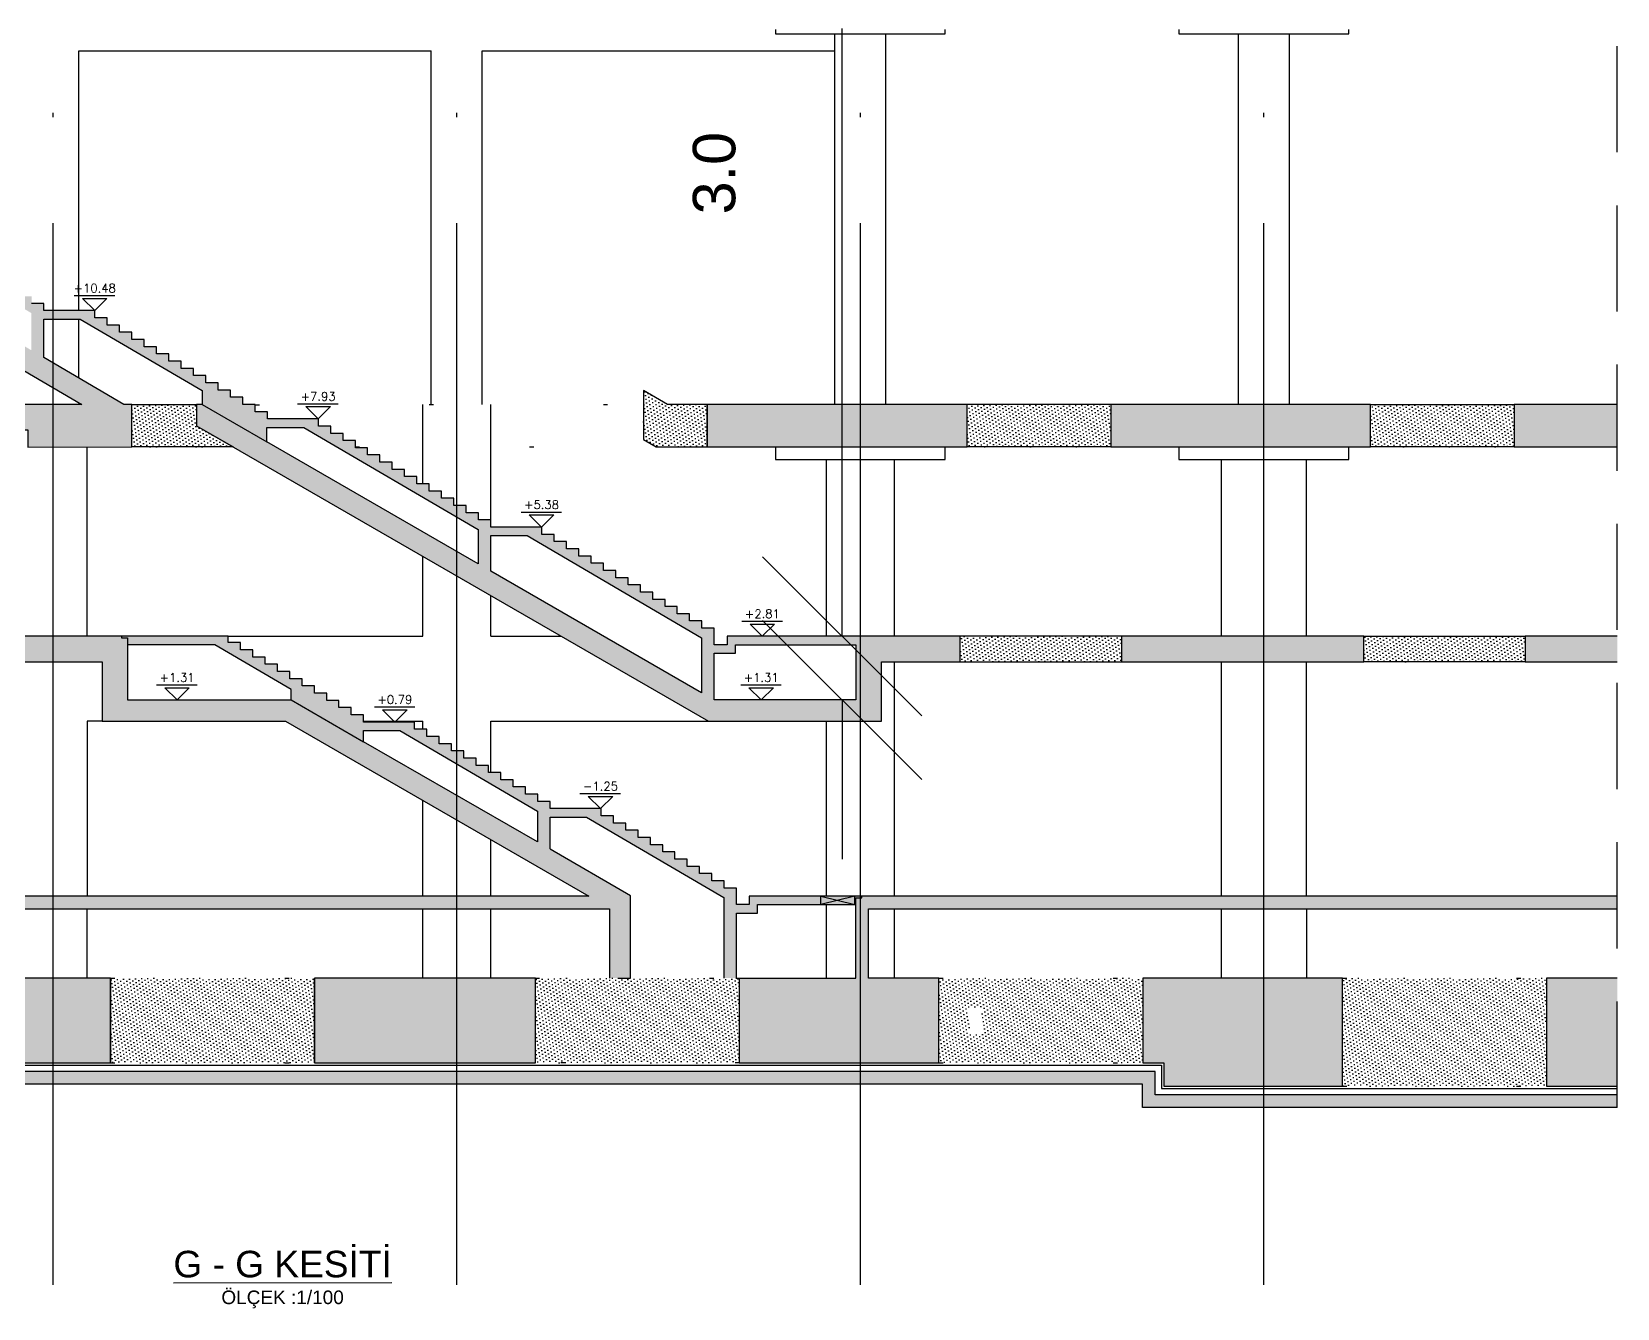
# Model space of a CAD drawing. Header units: millimetres. Extents: x 400382 to 401267, y 4543945 to 4544126.
# Drawn here: x 401090.51 to 401127.84, y 4543953.48 to 4543983.55 of the extents above; entities that cross this region are included whole.
import ezdxf
from ezdxf.enums import TextEntityAlignment as Align

# ---------------------------------------------------------------- set-up
doc = ezdxf.new("R2010")
doc.units = ezdxf.units.MM
for name, pattern in [('AKS', [3, 2.5, -0.25, 0, -0.25]), ('CIZGI', [0.4, 0.25, -0.15]), ('CONTINU', [0]), ('Dot', [4, 0, -4]), ('HIDDEN', [0.375, 0.25, -0.125])]:
    doc.linetypes.add(name, pattern=pattern)
for name, color, linetype in [('aks prota', 2, 'AKS'), ('görünüş prota', 4, 'Continuous'), ('kesik prota', 2, 'CIZGI'), ('kesit prota', 1, 'Continuous'), ('kesit tarama prota', 252, 'Continuous'), ('kot prota', 4, 'Continuous'), ('PRT-CST-rc_level', 6, 'Continuous'), ('PRT-CST-rc_levermark', 4, 'Continuous'), ('st_s_ölçü', 4, 'Continuous'), ('t35 prota', 3, 'Continuous'), ('temel prota', 6, 'Continuous'), ('tplan prota', 7, 'Continuous'), ('ölçü prota', 4, 'Continuous')]:
    doc.layers.add(name, color=color, linetype=linetype)
doc.styles.add('Arial', font='Arial.ttf')
doc.styles.add('OLCU', font='romanstw.shx')
doc.styles.get("Standard").update_dxf_attribs({"font": 'Arial.ttf'})
doc.dimstyles.new('1-100', dxfattribs={"dimscale": 0.5, "dimtxt": 2, "dimasz": 7.5, "dimexe": 3, "dimexo": 5, "dimgap": 5, "dimtad": 3, "dimdec": 1, "dimlfac": 2, "dimzin": 9, "dimdsep": 46, "dimtxsty": 'Standard', "dimblk": 'OBLIQUE', "dimcen": 0.09, "dimclrd": 3, "dimclre": 3, "dimclrt": 1, "dimadec": 3, "dimazin": 0, "dimtfac": 1, "dimtdec": 1, "dimtofl": 0, "dimtmove": 0, "dimatfit": 3, "dimfxl": 4, "dimtolj": 1, "dimtzin": 0, "dimarcsym": 0})
pattern_1 = [(36, (400969.83751, 4543653.065206), (-0.014547592, 0.087543451), [0, -0.079375])]
pattern_2 = [(36, (400949.239635, 4544117.99761), (-0.014547592, 0.08754345), [0, -0.079375])]

# ---------------------------------------------------------------- blocks, each defined once
blk = doc.blocks.new('KOTK5')
at = {"layer": 'PRT-CST-rc_levermark'}
blk.add_line((217, 160), (-213, 160), dxfattribs=at)
blk.add_lwpolyline([(130, 130), (-130, 130), (0, 0)], close=True, dxfattribs=at)
at = {"layer": 'PRT-CST-rc_level', "style": 'OLCU'}
blk.add_attdef('000.00', text='', height=90, dxfattribs=at).set_placement((0, 193), align=Align.CENTER)
blk = doc.blocks.new('_Oblique')
at = {"layer": 'st_s_ölçü', "lineweight": -2}
blk.add_line((-0.5, -0.5), (0.5, 0.5), dxfattribs=at)
blk = doc.blocks.new('*D102')
at = {"layer": 'Defpoints', "color": 0, "transparency": 16777216}
for p in [(401109.595, 4543969.307), (401109.917, 4543969.307), (401109.917, 4543967.807)]:
    blk.add_point(p, dxfattribs=at)
at = {"layer": 'temel prota', "color": 3, "lineweight": -2, "transparency": 16777216}
for p, q in [((401109.595, 4543969.307), (401109.595, 4543983.623)), ((401109.595, 4543969.307), (401108.095, 4543969.307)), ((401109.595, 4543967.807), (401108.095, 4543967.807)), ((401109.595, 4543967.807), (401109.595, 4543964.057))]:
    blk.add_line(p, q, dxfattribs=at)
at = {"layer": 'temel prota', "color": 3, "lineweight": -2, "transparency": 16777216, "xscale": 3.75, "yscale": 3.75, "zscale": 3.75}
for p, rotation in [((401109.595, 4543969.307), 270), ((401109.595, 4543967.807), 90)]:
    blk.add_blockref('_Oblique', p, dxfattribs=dict(at, rotation=rotation))
at = {"layer": 'temel prota', "color": 1, "transparency": 16777216, "insert": (401106.584, 4543980.215), "char_height": 1, "attachment_point": 5, "rotation": 90}
blk.add_mtext('\\A1;3.0', dxfattribs=at)

msp = doc.modelspace()

# ---------------------------------------------------------------- hatches: boundary and pattern name
at = {"layer": 'kesit tarama prota'}
h = msp.add_hatch(color=256, dxfattribs=at)
h.dxf.hatch_style = 1
h.paths.add_polyline_path([(401071.77083, 4543974.16699), (401086.17083, 4543974.16699), (401086.17083, 4543974.76699), (401071.27083, 4543974.76699), (401071.27083, 4543983.59699), (401075.80378, 4543983.59699), (401075.80378, 4543981.99699), (401079.36047, 4543981.99699), (401091.694, 4543974.76699), (401088.37083, 4543974.76699), (401088.37083, 4543974.16699), (401090.42083, 4543974.16699), (401090.42083, 4543973.76514), (401092.86867, 4543973.76546), (401092.86867, 4543974.76691), (401092.68269, 4543974.76699), (401090.80192, 4543975.86951), (401090.80192, 4543976.77699), (401091.65762, 4543976.77699), (401094.52472, 4543975.09628), (401094.52472, 4543974.7662), (401094.38938, 4543974.76626), (401094.38938, 4543974.26699), (401106.44445, 4543967.30699), (401110.51681, 4543967.30699), (401110.51681, 4543968.70699), (401112.37083, 4543968.70699), (401112.37083, 4543969.30699), (401106.88192, 4543969.30699), (401106.88192, 4543969.10699), (401106.58193, 4543969.10699), (401106.58193, 4543969.49699), (401106.29193, 4543969.49699), (401106.29193, 4543969.66699), (401106.00193, 4543969.66699), (401106.00193, 4543969.83699), (401105.71193, 4543969.83699), (401105.71193, 4543970.00699), (401105.42193, 4543970.00699), (401105.42193, 4543970.17699), (401105.13193, 4543970.17699), (401105.13193, 4543970.34699), (401104.84193, 4543970.34699), (401104.84193, 4543970.51699), (401104.55193, 4543970.51699), (401104.55193, 4543970.68699), (401104.26192, 4543970.68699), (401104.26192, 4543970.85699), (401103.97192, 4543970.85699), (401103.97192, 4543971.02699), (401103.68192, 4543971.02699), (401103.68192, 4543971.19699), (401103.39192, 4543971.19699), (401103.39192, 4543971.36699), (401103.10192, 4543971.36699), (401103.10192, 4543971.53699), (401102.81192, 4543971.53699), (401102.81192, 4543971.70699), (401102.52192, 4543971.70699), (401102.52192, 4543971.87699), (401101.32192, 4543971.87699), (401101.32192, 4543972.04699), (401101.03192, 4543972.04699), (401101.03192, 4543972.21699), (401100.74192, 4543972.21699), (401100.74192, 4543972.38699), (401100.45192, 4543972.38699), (401100.45192, 4543972.55699), (401100.16192, 4543972.55699), (401100.16192, 4543972.72699), (401099.87192, 4543972.72699), (401099.87192, 4543972.89699), (401099.58192, 4543972.89699), (401099.58192, 4543973.06699), (401099.29192, 4543973.06699), (401099.29192, 4543973.23699), (401099.00192, 4543973.23699), (401099.00192, 4543973.40699), (401098.71192, 4543973.40699), (401098.71192, 4543973.57699), (401098.42192, 4543973.57699), (401098.42192, 4543973.74699), (401098.13192, 4543973.74699), (401098.13192, 4543973.91699), (401097.84192, 4543973.91699), (401097.84192, 4543974.08699), (401097.55192, 4543974.08699), (401097.55192, 4543974.25699), (401097.26192, 4543974.25699), (401097.26192, 4543974.42699), (401096.06192, 4543974.42699), (401096.06192, 4543974.59699), (401095.77192, 4543974.59699), (401095.77192, 4543974.76699), (401095.48192, 4543974.76699), (401095.48192, 4543974.93699), (401095.19192, 4543974.93699), (401095.19192, 4543975.10699), (401094.90192, 4543975.10699), (401094.90192, 4543975.27699), (401094.61192, 4543975.27699), (401094.61192, 4543975.44699), (401094.32192, 4543975.44699), (401094.32192, 4543975.61699), (401094.03192, 4543975.61699), (401094.03192, 4543975.78699), (401093.74192, 4543975.78699), (401093.74192, 4543975.95699), (401093.45192, 4543975.95699), (401093.45192, 4543976.12699), (401093.16192, 4543976.12699), (401093.16192, 4543976.29699), (401092.87192, 4543976.29699), (401092.87192, 4543976.46699), (401092.58192, 4543976.46699), (401092.58192, 4543976.63699), (401092.29192, 4543976.63699), (401092.29192, 4543976.80699), (401092.00192, 4543976.80699), (401092.00192, 4543976.97699), (401090.80192, 4543976.97699), (401090.80192, 4543977.14699), (401090.51192, 4543977.14699), (401090.51192, 4543977.31699), (401090.22192, 4543977.31699), (401090.22192, 4543977.48699), (401089.93192, 4543977.48699), (401089.93192, 4543977.65699), (401089.64192, 4543977.65699), (401089.64192, 4543977.82699), (401089.35192, 4543977.82699), (401089.35192, 4543977.99699), (401089.06192, 4543977.99699), (401089.06192, 4543978.16699), (401088.77192, 4543978.16699), (401088.77192, 4543978.33699), (401088.48192, 4543978.33699), (401088.48192, 4543978.50699), (401088.19192, 4543978.50699), (401088.19192, 4543978.67699), (401087.90192, 4543978.67699), (401087.90192, 4543978.84699), (401087.61192, 4543978.84699), (401087.61192, 4543979.01699), (401087.32192, 4543979.01699), (401087.32192, 4543979.18699), (401087.03192, 4543979.18699), (401087.03192, 4543979.35699), (401085.83192, 4543979.35699), (401085.83192, 4543979.52699), (401085.54192, 4543979.52699), (401085.54192, 4543979.69699), (401085.25192, 4543979.69699), (401085.25192, 4543979.86699), (401084.96192, 4543979.86699), (401084.96192, 4543980.03699), (401084.67192, 4543980.03699), (401084.67192, 4543980.20699), (401084.38192, 4543980.20699), (401084.38192, 4543980.37699), (401084.09192, 4543980.37699), (401084.09192, 4543980.54699), (401083.80192, 4543980.54699), (401083.80192, 4543980.71699), (401083.51192, 4543980.71699), (401083.51192, 4543980.88699), (401083.22192, 4543980.88699), (401083.22192, 4543981.05699), (401082.93192, 4543981.05699), (401082.93192, 4543981.22699), (401082.64192, 4543981.22699), (401082.64192, 4543981.39699), (401082.35192, 4543981.39699), (401082.35192, 4543981.56699), (401082.06192, 4543981.56699), (401082.06192, 4543981.73699), (401080.86192, 4543981.73699), (401080.86192, 4543981.90699), (401080.57192, 4543981.90699), (401080.57192, 4543982.07699), (401080.28192, 4543982.07699), (401080.28192, 4543982.24699), (401079.99192, 4543982.24699), (401079.99192, 4543982.41699), (401079.70192, 4543982.41699), (401079.70192, 4543982.58699), (401079.41192, 4543982.58699), (401079.41192, 4543982.75699), (401079.12192, 4543982.75699), (401079.12192, 4543982.92699), (401078.83192, 4543982.92699), (401078.83192, 4543983.09699), (401078.54192, 4543983.09699), (401078.54192, 4543983.26699), (401078.25192, 4543983.26699), (401078.25192, 4543983.43699), (401077.96192, 4543983.43699), (401077.96192, 4543983.60699), (401077.67192, 4543983.60699), (401077.67192, 4543983.77699), (401077.38192, 4543983.77699), (401077.38192, 4543983.94699), (401077.09192, 4543983.94699), (401077.09192, 4543984.09699), (401071.27083, 4543984.09699), (401071.27083, 4543990.05699), (401086.17083, 4543990.05699), (401086.17083, 4543990.55699), (401069.37083, 4543990.55699), (401069.37083, 4543990.05699), (401069.77083, 4543990.05699), (401069.77083, 4543959.25699), (401085.67083, 4543959.25699), (401085.67083, 4543961.25699), (401071.77083, 4543961.25699), (401071.77083, 4543962.88699), (401104.11292, 4543962.88699), (401104.11292, 4543961.25699), (401104.61292, 4543961.25699), (401104.61292, 4543963.19481), (401102.71692, 4543964.28946), (401102.71692, 4543965.04699), (401103.57263, 4543965.04699), (401106.80693, 4543963.15102), (401106.80693, 4543961.25699), (401107.10693, 4543961.25699), (401107.10693, 4543962.78699), (401107.60192, 4543962.78699), (401107.60192, 4543962.98699), (401109.91292, 4543962.98699), (401109.91292, 4543961.25699), (401107.17083, 4543961.25699), (401107.17083, 4543959.25699), (401111.87083, 4543959.25699), (401111.87083, 4543961.25699), (401110.21292, 4543961.25699), (401110.21292, 4543962.88699), (401127.84038, 4543962.88699), (401127.84038, 4543963.18699), (401107.40192, 4543963.18699), (401107.40192, 4543962.98699), (401107.10693, 4543962.98699), (401107.10693, 4543963.37699), (401106.81693, 4543963.37699), (401106.81693, 4543963.54699), (401106.52693, 4543963.54699), (401106.52693, 4543963.71699), (401106.23693, 4543963.71699), (401106.23693, 4543963.88699), (401105.94693, 4543963.88699), (401105.94693, 4543964.05699), (401105.65693, 4543964.05699), (401105.65693, 4543964.22699), (401105.36693, 4543964.22699), (401105.36693, 4543964.39699), (401105.07693, 4543964.39699), (401105.07693, 4543964.56699), (401104.78693, 4543964.56699), (401104.78693, 4543964.73699), (401104.49692, 4543964.73699), (401104.49692, 4543964.90699), (401104.20692, 4543964.90699), (401104.20692, 4543965.07699), (401103.91692, 4543965.07699), (401103.91692, 4543965.24699), (401102.71692, 4543965.24699), (401102.71692, 4543965.41699), (401102.42692, 4543965.41699), (401102.42692, 4543965.58699), (401102.13692, 4543965.58699), (401102.13692, 4543965.75699), (401101.84692, 4543965.75699), (401101.84692, 4543965.92699), (401101.55692, 4543965.92699), (401101.55692, 4543966.09699), (401101.26692, 4543966.09699), (401101.26692, 4543966.26699), (401100.97692, 4543966.26699), (401100.97692, 4543966.43699), (401100.68692, 4543966.43699), (401100.68692, 4543966.60699), (401100.39692, 4543966.60699), (401100.39692, 4543966.77699), (401100.10692, 4543966.77699), (401100.10692, 4543966.94699), (401099.81692, 4543966.94699), (401099.81692, 4543967.11699), (401099.52692, 4543967.11699), (401099.52692, 4543967.28699), (401098.32692, 4543967.28699), (401098.32692, 4543967.45699), (401098.03692, 4543967.45699), (401098.03692, 4543967.62699), (401097.74692, 4543967.62699), (401097.74692, 4543967.79699), (401097.45692, 4543967.79699), (401097.45692, 4543967.96699), (401097.16692, 4543967.96699), (401097.16692, 4543968.13699), (401096.87692, 4543968.13699), (401096.87692, 4543968.30699), (401096.58692, 4543968.30699), (401096.58692, 4543968.47699), (401096.29692, 4543968.47699), (401096.29692, 4543968.64699), (401096.00692, 4543968.64699), (401096.00692, 4543968.81699), (401095.71692, 4543968.81699), (401095.71692, 4543968.98699), (401095.42692, 4543968.98699), (401095.42692, 4543969.15699), (401095.13692, 4543969.15699), (401095.13692, 4543969.30699), (401088.37083, 4543969.30699), (401088.37083, 4543968.70699), (401092.17066, 4543968.70699), (401092.17066, 4543967.30699), (401096.49042, 4543967.30699), (401103.62647, 4543963.18699), (401071.77083, 4543963.18699), (401071.77083, 4543968.70699), (401086.17083, 4543968.70699), (401086.17083, 4543969.30699), (401071.77083, 4543969.30699)])
h.paths.add_polyline_path([(401076.30378, 4543982.49699), (401076.30378, 4543983.89699), (401076.78173, 4543983.89699), (401079.16997, 4543982.49699)], flags=16)
h.paths.add_polyline_path([(401085.83192, 4543978.78296), (401085.83192, 4543979.15699), (401086.68762, 4543979.15699), (401090.50192, 4543976.92102), (401090.50192, 4543976.04537)], flags=16)
h.paths.add_polyline_path([(401092.77066, 4543969.10699), (401094.82674, 4543969.10699), (401096.62439, 4543968.05319), (401096.62439, 4543967.80699), (401092.77066, 4543967.80699)], flags=16)
h.paths.add_polyline_path([(401096.05192, 4543973.88447), (401096.05192, 4543974.22699), (401096.91762, 4543974.22699), (401101.02192, 4543971.82102), (401101.02192, 4543971.01504)], flags=16)
h.paths.add_polyline_path([(401098.32692, 4543967.08699), (401099.18262, 4543967.08699), (401102.41692, 4543965.19102), (401102.41692, 4543964.46267), (401098.32692, 4543966.82403)], flags=16)
h.paths.add_polyline_path([(401101.32192, 4543971.67699), (401102.17762, 4543971.67699), (401106.28193, 4543969.27102), (401106.28193, 4543967.97817), (401101.32192, 4543970.84183)], flags=16)
h.paths.add_polyline_path([(401106.58193, 4543968.90699), (401107.08192, 4543968.90699), (401107.08192, 4543969.10699), (401109.91681, 4543969.10699), (401109.91681, 4543967.80699), (401106.58193, 4543967.80699)], flags=16)
h = msp.add_hatch(dxfattribs=at)
h.set_pattern_fill('DOTS', color=2, scale=0.05, angle=36)
h.set_pattern_definition([(36, (400960.324, 4543653.065206), (-0.014547592, 0.087543451), [0, -0.079375])])
h.paths.add_polyline_path([(401106.41664, 4543974.76699), (401105.48117, 4543974.76699), (401104.91349, 4543975.09454), (401104.91349, 4543974.76699), (401104.91349, 4543973.94001), (401105.21336, 4543973.76699), (401106.41664, 4543973.76699)])
h = msp.add_hatch(dxfattribs=at)
h.set_pattern_fill('DOTS', color=2, scale=0.05, angle=36)
h.set_pattern_definition([(36, (400976.53535, 4543653.065206), (-0.014547592, 0.087543451), [0, -0.079375])])
h.paths.add_polyline_path([(401094.38938, 4543974.26699), (401094.38938, 4543974.76496), (401092.86867, 4543974.76699), (401092.86867, 4543973.76546), (401095.25805, 4543973.76546)])
h = msp.add_hatch(color=256, dxfattribs=at)
h.dxf.hatch_style = 1
h.paths.add_polyline_path([(401112.53326, 4543974.76699), (401106.41664, 4543974.76699), (401106.41664, 4543973.76699), (401112.53326, 4543973.76699)])
h = msp.add_hatch(dxfattribs=at)
h.set_pattern_fill('DOTS', color=2, scale=0.05, angle=36)
h.set_pattern_definition(pattern_1)
h.paths.add_polyline_path([(401115.91663, 4543974.76699), (401112.53326, 4543974.76699), (401112.53326, 4543973.76699), (401115.91663, 4543973.76699)])
h = msp.add_hatch(color=256, dxfattribs=at)
h.dxf.hatch_style = 1
h.paths.add_polyline_path([(401122.03325, 4543974.76699), (401115.91663, 4543974.76699), (401115.91663, 4543973.76699), (401122.03325, 4543973.76699)])
h = msp.add_hatch(dxfattribs=at)
h.set_pattern_fill('DOTS', color=2, scale=0.05, angle=36)
h.set_pattern_definition(pattern_1)
h.paths.add_polyline_path([(401125.41663, 4543974.76699), (401122.03325, 4543974.76699), (401122.03325, 4543973.76699), (401125.41663, 4543973.76699)])
h = msp.add_hatch(color=256, dxfattribs=at)
h.dxf.hatch_style = 1
h.paths.add_polyline_path([(401127.84038, 4543974.76699), (401125.41663, 4543974.76699), (401125.41663, 4543973.76699), (401127.84038, 4543973.76699)])
h = msp.add_hatch(dxfattribs=at)
h.set_pattern_fill('DOTS', color=2, scale=0.05, angle=36)
h.set_pattern_definition(pattern_1)
h.paths.add_polyline_path([(401116.17083, 4543969.30699), (401112.37083, 4543969.30699), (401112.37083, 4543968.70699), (401116.17083, 4543968.70699)])
h = msp.add_hatch(color=256, dxfattribs=at)
h.dxf.hatch_style = 1
h.paths.add_polyline_path([(401121.87083, 4543969.30699), (401116.17083, 4543969.30699), (401116.17083, 4543968.70699), (401121.87083, 4543968.70699)])
h = msp.add_hatch(dxfattribs=at)
h.set_pattern_fill('DOTS', color=2, scale=0.05, angle=36)
h.set_pattern_definition(pattern_1)
h.paths.add_polyline_path([(401125.67083, 4543969.30699), (401121.87083, 4543969.30699), (401121.87083, 4543968.70699), (401125.67083, 4543968.70699)])
h = msp.add_hatch(color=256, dxfattribs=at)
h.dxf.hatch_style = 1
h.paths.add_polyline_path([(401127.84038, 4543969.30699), (401125.67083, 4543969.30699), (401125.67083, 4543968.70699), (401127.84038, 4543968.70699)])
h = msp.add_hatch(color=256, dxfattribs=at)
h.dxf.hatch_style = 1
h.paths.add_polyline_path([(401092.37083, 4543961.25699), (401088.87083, 4543961.25699), (401088.87083, 4543959.25699), (401092.37083, 4543959.25699)], flags=17)
h = msp.add_hatch(dxfattribs=at)
h.set_pattern_fill('DOTS', color=2, scale=0.05, angle=36)
h.set_pattern_definition(pattern_2)
h.paths.add_polyline_path([(401097.17083, 4543961.25699), (401092.37083, 4543961.25699), (401092.37083, 4543959.25699), (401097.17083, 4543959.25699)])
h = msp.add_hatch(color=256, dxfattribs=at)
h.dxf.hatch_style = 1
h.paths.add_polyline_path([(401102.37083, 4543961.25699), (401097.17083, 4543961.25699), (401097.17083, 4543959.25699), (401102.37083, 4543959.25699)])
h = msp.add_hatch(dxfattribs=at)
h.set_pattern_fill('DOTS', color=2, scale=0.05, angle=36)
h.set_pattern_definition(pattern_2)
h.paths.add_polyline_path([(401107.17083, 4543961.25699), (401102.37083, 4543961.25699), (401102.37083, 4543959.25699), (401107.17083, 4543959.25699)])
h = msp.add_hatch(dxfattribs=at)
h.set_pattern_fill('DOTS', color=2, scale=0.05, angle=36)
h.set_pattern_definition(pattern_2)
h.paths.add_polyline_path([(401116.67083, 4543961.25699), (401111.87083, 4543961.25699), (401111.87083, 4543959.25699), (401116.67083, 4543959.25699)])
h.paths.add_polyline_path([(401112.88246, 4543959.94984), (401112.88246, 4543960.56413), (401112.58246, 4543960.56413), (401112.58246, 4543959.94984)], flags=16)
h = msp.add_hatch(color=256, dxfattribs=at)
h.dxf.hatch_style = 1
h.paths.add_polyline_path([(401121.37083, 4543961.25699), (401116.67083, 4543961.25699), (401116.67083, 4543959.25699), (401117.16286, 4543959.25699), (401117.16286, 4543958.70699), (401121.37083, 4543958.70699)])
h = msp.add_hatch(dxfattribs=at)
h.set_pattern_fill('DOTS', color=2, scale=0.05, angle=36)
h.set_pattern_definition(pattern_2)
h.paths.add_polyline_path([(401126.17083, 4543961.25699), (401121.37083, 4543961.25699), (401121.37083, 4543958.70699), (401126.17083, 4543958.70699)])
h = msp.add_hatch(color=256, dxfattribs=at)
h.dxf.hatch_style = 1
h.paths.add_polyline_path([(401127.84038, 4543961.25699), (401126.17083, 4543961.25699), (401126.17083, 4543958.70699), (401127.84038, 4543958.70699)])
h = msp.add_hatch(dxfattribs=at)
h.set_pattern_fill('AR-CONC', color=253, scale=0.001)
h.set_pattern_definition([(50, (400949.23963, 4544117.99761), (0.18218467, -0.01593909), [0.01905, -0.20955]), (355, (400949.23963, 4544117.99761), (-0.03524342, 0.19105685), [0.01524, -0.16764058]), (100.451445, (400949.25482, 4544117.99628), (0.14694125, 0.17511775), [0.01619001, -0.17809024]), (46.1842, (400949.23963, 4544118.0484), (0.27107904, -0.04204233), [0.028575, -0.314325]), (96.63556, (400949.26222, 4544118.0449), (0.23740413, 0.24742612), [0.02428502, -0.2671356]), (351.18415, (400949.23963, 4544118.0484), (0.23740413, 0.24742612), [0.02285997, -0.25145973]), (21, (400949.26503, 4544118.03571), (0.15161439, -0.1022652), [0.01905, -0.20955]), (326, (400949.26503, 4544118.03571), (0.06180203, 0.18418797), [0.01524, -0.16764]), (71.451445, (400949.27767, 4544118.02719), (0.21341642, 0.08192277), [0.01619001, -0.17808994]), (37.5, (400949.239635, 4544117.99761), (0.003088603, 0.084555039), [0, -0.165608, 0, -0.17018, 0, -0.168275]), (7.5, (400949.239635, 4544117.99761), (0.066819663, 0.100180575), [0, -0.097028, 0, -0.161798, 0, -0.064135]), (327.5, (400949.18299, 4544117.99761), (0.135590595, -0.005728744), [0, -0.0635, 0, -0.19812, 0, -0.26289]), (317.5, (400949.15759, 4544117.99761), (0.14812918, 0.02542649), [0, -0.08255, 0, -0.131572, 0, -0.18669])])
h.paths.add_polyline_path([(401116.96286, 4543959.05699), (401068.97086, 4543959.05699), (401068.97086, 4543958.75699), (401116.66286, 4543958.75699), (401116.66286, 4543958.20699), (401127.84038, 4543958.20699), (401127.84038, 4543958.50699), (401116.96286, 4543958.50699)])

# ---------------------------------------------------------------- linework, layer by layer
at = {"layer": 'aks prota', "ltscale": 10}
for p, q in [((401091.02083, 4543954.03487), (401091.02083, 4544003.95834)), ((401100.52083, 4543954.03487), (401100.52083, 4544003.95834)), ((401110.02083, 4543954.03487), (401110.02083, 4544003.95834)), ((401119.52083, 4543954.03487), (401119.52083, 4544003.95834))]:
    msp.add_line(p, q, dxfattribs=at)
at = {"layer": 'görünüş prota'}
for p, q in [((401109.42021, 4543974.76699), (401109.42021, 4543983.49699)), ((401110.62021, 4543974.76699), (401110.62021, 4543983.49699)), ((401118.92083, 4543974.76699), (401118.92083, 4543983.49699)), ((401120.12083, 4543974.76699), (401120.12083, 4543983.49699)), ((401091.62083, 4543976.97699), (401091.62083, 4543983.09699)), ((401099.92083, 4543974.76599), (401099.92083, 4543983.09699)), ((401101.12083, 4543974.76599), (401101.12083, 4543983.09699)), ((401091.62083, 4543975.38946), (401091.62083, 4543976.77699)), ((401099.72083, 4543972.89699), (401099.72083, 4543974.76599)), ((401101.32083, 4543972.04699), (401101.32083, 4543974.76599)), ((401091.82083, 4543969.30699), (401091.82029, 4543973.76534)), ((401109.22083, 4543969.30699), (401109.22083, 4543973.46699)), ((401110.82083, 4543969.30699), (401110.82083, 4543973.46699)), ((401118.52083, 4543969.30699), (401118.52083, 4543973.46699)), ((401120.52083, 4543969.30699), (401120.52083, 4543973.46699)), ((401099.72083, 4543969.30699), (401099.72083, 4543971.18887)), ((401101.32083, 4543969.30699), (401101.32083, 4543970.26511)), ((401110.82083, 4543963.18699), (401110.82083, 4543968.70699)), ((401118.52083, 4543963.18699), (401118.52083, 4543968.70699)), ((401120.52083, 4543963.18699), (401120.52083, 4543968.70699)), ((401099.72083, 4543967.11699), (401099.72083, 4543967.30699)), ((401101.32083, 4543966.09699), (401101.32083, 4543967.30699)), ((401109.22083, 4543963.18699), (401109.22083, 4543967.30699)), ((401099.72083, 4543963.18699), (401099.72083, 4543965.44191)), ((401101.32083, 4543963.18699), (401101.32083, 4543964.51815)), ((401109.22083, 4543961.25699), (401109.22083, 4543962.98699)), ((401091.82083, 4543961.25699), (401091.82083, 4543962.88699)), ((401099.72083, 4543961.25699), (401099.72083, 4543962.88699)), ((401101.32083, 4543961.25699), (401101.32083, 4543962.88699)), ((401110.82083, 4543961.25699), (401110.82083, 4543962.88699)), ((401118.52083, 4543961.25699), (401118.52083, 4543962.88699)), ((401120.52083, 4543962.88699), (401120.52083, 4543961.25699))]:
    msp.add_line(p, q, dxfattribs=at)
for points in [[(401108.02024, 4543983.59699), (401108.02024, 4543983.49699), (401112.02024, 4543983.49699), (401112.02024, 4543983.59699)], [(401117.52086, 4543983.59699), (401117.52086, 4543983.49699), (401121.52086, 4543983.49699), (401121.52086, 4543983.59699)], [(401106.46726, 4543974.76699), (401105.48117, 4543974.76699), (401104.91349, 4543975.09454), (401104.91349, 4543973.94001), (401105.21336, 4543973.76699), (401106.41664, 4543973.76699), (401106.41664, 4543974.76699)], [(401092.86867, 4543974.76691), (401094.38938, 4543974.76496), (401094.38938, 4543974.26699), (401095.25805, 4543973.76546), (401092.86867, 4543973.76546)], [(401115.91663, 4543974.76699), (401112.53326, 4543974.76699)], [(401122.03325, 4543974.76699), (401125.41663, 4543974.76699)], [(401115.91663, 4543973.76699), (401112.53326, 4543973.76699)], [(401125.41663, 4543973.76699), (401122.03325, 4543973.76699)], [(401116.17083, 4543969.30699), (401112.37083, 4543969.30699)], [(401121.87083, 4543969.30699), (401125.67083, 4543969.30699)], [(401112.37083, 4543968.70699), (401116.17083, 4543968.70699)], [(401125.67083, 4543968.70699), (401121.87083, 4543968.70699)], [(401127.84038, 4543958.50699), (401116.96286, 4543958.50699), (401116.96286, 4543959.05699), (401068.97086, 4543959.05699)], [(401127.84038, 4543958.20699), (401116.66286, 4543958.20699), (401116.66286, 4543958.75699), (401068.97086, 4543958.75699)]]:
    msp.add_lwpolyline(points, dxfattribs=at)
at = {"layer": 'görünüş prota', "color": 4, "linetype": 'Dot'}
for points in [[(401095.77192, 4543974.76162), (401104.91349, 4543974.76599)], [(401098.13192, 4543973.7661), (401105.48115, 4543973.76699)], [(401092.37083, 4543961.25699), (401097.27083, 4543961.25699)], [(401102.37083, 4543961.25699), (401107.09192, 4543961.25699)], [(401111.87083, 4543961.25699), (401116.67083, 4543961.25699)], [(401121.37083, 4543961.25699), (401126.17083, 4543961.25699)], [(401092.37083, 4543959.25699), (401097.27083, 4543959.25699)], [(401107.17083, 4543959.25699), (401102.37083, 4543959.25699)], [(401111.87083, 4543959.25699), (401116.67083, 4543959.25699)], [(401121.37083, 4543958.70699), (401126.17083, 4543958.70699)]]:
    msp.add_lwpolyline(points, dxfattribs=at)
at = {"layer": 'kesik prota', "linetype": 'HIDDEN', "ltscale": 10}
msp.add_lwpolyline([(401127.84038, 4543958.20699), (401127.84038, 4543997.85699)], dxfattribs=at)
at = {"layer": 'kesik prota', "ltscale": 10}
for points in [[(401094.52472, 4543974.7662), (401096.05192, 4543973.88447)], [(401092.62408, 4543969.30699), (401092.62524, 4543969.267), (401092.77066, 4543969.267), (401092.77066, 4543969.10699)], [(401096.62439, 4543967.80699), (401098.32692, 4543966.82403)], [(401109.08923, 4543963.18699), (401109.88923, 4543962.98699), (401109.88923, 4543963.18699), (401109.08923, 4543962.98699), (401109.08923, 4543963.18699)], [(401109.91292, 4543962.98699), (401109.91292, 4543963.14679), (401110.05792, 4543963.14679), (401110.05792, 4543963.18699)]]:
    msp.add_lwpolyline(points, dxfattribs=at)
at = {"layer": 'kesit prota'}
msp.add_line((401098.32692, 4543966.82403), (401098.32692, 4543967.08699), dxfattribs=at)
at = {"layer": 'kesit prota', "color": 1}
for p, q in [((401109.91292, 4543961.25699), (401109.91292, 4543962.98699)), ((401110.21292, 4543962.88699), (401127.84038, 4543962.88699)), ((401110.21292, 4543961.25699), (401110.21292, 4543962.88699)), ((401092.37083, 4543961.25699), (401092.37083, 4543959.25699)), ((401097.17083, 4543959.25699), (401097.17083, 4543961.25699)), ((401107.09192, 4543961.25699), (401109.91292, 4543961.25699))]:
    msp.add_line(p, q, dxfattribs=at)
for points in [[(401071.27083, 4543974.76699), (401071.27083, 4543983.59699), (401075.80378, 4543983.59699), (401075.80378, 4543981.99699), (401079.36047, 4543981.99699), (401091.694, 4543974.76699), (401088.37083, 4543974.76699), (401088.37083, 4543974.16699), (401090.42083, 4543974.16699), (401090.42083, 4543973.76514), (401092.86867, 4543973.76546)], [(401092.86867, 4543973.76546), (401092.86867, 4543974.76691), (401092.68269, 4543974.76699), (401090.80192, 4543975.86951), (401090.80192, 4543976.77699), (401091.65762, 4543976.77699), (401094.52472, 4543975.09628), (401094.52472, 4543974.7662), (401094.38938, 4543974.76626), (401094.38938, 4543974.26699), (401106.44445, 4543967.30699), (401110.51681, 4543967.30699), (401110.51681, 4543968.70699), (401112.37083, 4543968.70699), (401112.37083, 4543969.30699), (401106.88192, 4543969.30699), (401106.88192, 4543969.10699), (401106.58193, 4543969.10699), (401106.58193, 4543969.49699), (401106.29193, 4543969.49699), (401106.29193, 4543969.66699), (401106.00193, 4543969.66699), (401106.00193, 4543969.83699), (401105.71193, 4543969.83699), (401105.71193, 4543970.00699), (401105.42193, 4543970.00699), (401105.42193, 4543970.17699), (401105.13193, 4543970.17699), (401105.13193, 4543970.34699), (401104.84193, 4543970.34699), (401104.84193, 4543970.51699), (401104.55193, 4543970.51699), (401104.55193, 4543970.68699), (401104.26192, 4543970.68699), (401104.26192, 4543970.85699), (401103.97192, 4543970.85699), (401103.97192, 4543971.02699), (401103.68192, 4543971.02699), (401103.68192, 4543971.19699), (401103.39192, 4543971.19699), (401103.39192, 4543971.36699), (401103.10192, 4543971.36699), (401103.10192, 4543971.53699), (401102.81192, 4543971.53699), (401102.81192, 4543971.70699), (401102.52192, 4543971.70699), (401102.52192, 4543971.87699), (401101.32192, 4543971.87699), (401101.32192, 4543972.04699), (401101.03192, 4543972.04699), (401101.03192, 4543972.21699), (401100.74192, 4543972.21699), (401100.74192, 4543972.38699), (401100.45192, 4543972.38699), (401100.45192, 4543972.55699), (401100.16192, 4543972.55699), (401100.16192, 4543972.72699), (401099.87192, 4543972.72699), (401099.87192, 4543972.89699), (401099.58192, 4543972.89699), (401099.58192, 4543973.06699), (401099.29192, 4543973.06699), (401099.29192, 4543973.23699), (401099.00192, 4543973.23699), (401099.00192, 4543973.40699), (401098.71192, 4543973.40699), (401098.71192, 4543973.57699), (401098.42192, 4543973.57699), (401098.42192, 4543973.74699), (401098.13192, 4543973.74699), (401098.13192, 4543973.91699), (401097.84192, 4543973.91699), (401097.84192, 4543974.08699), (401097.55192, 4543974.08699), (401097.55192, 4543974.25699), (401097.26192, 4543974.25699), (401097.26192, 4543974.42699), (401096.06192, 4543974.42699), (401096.06192, 4543974.59699), (401095.77192, 4543974.59699), (401095.77192, 4543974.76699), (401095.48192, 4543974.76699), (401095.48192, 4543974.93699), (401095.19192, 4543974.93699), (401095.19192, 4543975.10699), (401094.90192, 4543975.10699), (401094.90192, 4543975.27699), (401094.61192, 4543975.27699), (401094.61192, 4543975.44699), (401094.32192, 4543975.44699), (401094.32192, 4543975.61699), (401094.03192, 4543975.61699), (401094.03192, 4543975.78699), (401093.74192, 4543975.78699), (401093.74192, 4543975.95699), (401093.45192, 4543975.95699), (401093.45192, 4543976.12699), (401093.16192, 4543976.12699), (401093.16192, 4543976.29699), (401092.87192, 4543976.29699), (401092.87192, 4543976.46699), (401092.58192, 4543976.46699), (401092.58192, 4543976.63699), (401092.29192, 4543976.63699), (401092.29192, 4543976.80699), (401092.00192, 4543976.80699), (401092.00192, 4543976.97699), (401090.80192, 4543976.97699), (401090.80192, 4543977.14699), (401090.51192, 4543977.14699)], [(401127.84038, 4543974.76699), (401125.41663, 4543974.76699), (401125.41663, 4543973.76699), (401127.84038, 4543973.76699)], [(401127.84038, 4543963.18699), (401107.40192, 4543963.18699), (401107.40192, 4543962.98699), (401107.10693, 4543962.98699), (401107.10693, 4543963.37699), (401106.81693, 4543963.37699), (401106.81693, 4543963.54699), (401106.52693, 4543963.54699), (401106.52693, 4543963.71699), (401106.23693, 4543963.71699), (401106.23693, 4543963.88699), (401105.94693, 4543963.88699), (401105.94693, 4543964.05699), (401105.65693, 4543964.05699), (401105.65693, 4543964.22699), (401105.36693, 4543964.22699), (401105.36693, 4543964.39699), (401105.07693, 4543964.39699), (401105.07693, 4543964.56699), (401104.78693, 4543964.56699), (401104.78693, 4543964.73699), (401104.49692, 4543964.73699), (401104.49692, 4543964.90699), (401104.20692, 4543964.90699), (401104.20692, 4543965.07699), (401103.91692, 4543965.07699), (401103.91692, 4543965.24699), (401102.71692, 4543965.24699), (401102.71692, 4543965.41699), (401102.42692, 4543965.41699), (401102.42692, 4543965.58699), (401102.13692, 4543965.58699), (401102.13692, 4543965.75699), (401101.84692, 4543965.75699), (401101.84692, 4543965.92699), (401101.55692, 4543965.92699), (401101.55692, 4543966.09699), (401101.26692, 4543966.09699), (401101.26692, 4543966.26699), (401100.97692, 4543966.26699), (401100.97692, 4543966.43699), (401100.68692, 4543966.43699), (401100.68692, 4543966.60699), (401100.39692, 4543966.60699), (401100.39692, 4543966.77699), (401100.10692, 4543966.77699), (401100.10692, 4543966.94699), (401099.81692, 4543966.94699), (401099.81692, 4543967.11699), (401099.52692, 4543967.11699), (401099.52692, 4543967.28699), (401098.32692, 4543967.28699), (401098.32692, 4543967.45699), (401098.03692, 4543967.45699), (401098.03692, 4543967.62699), (401097.74692, 4543967.62699), (401097.74692, 4543967.79699), (401097.45692, 4543967.79699), (401097.45692, 4543967.96699), (401097.16692, 4543967.96699), (401097.16692, 4543968.13699), (401096.87692, 4543968.13699), (401096.87692, 4543968.30699), (401096.58692, 4543968.30699), (401096.58692, 4543968.47699), (401096.29692, 4543968.47699), (401096.29692, 4543968.64699), (401096.00692, 4543968.64699), (401096.00692, 4543968.81699), (401095.71692, 4543968.81699), (401095.71692, 4543968.98699), (401095.42692, 4543968.98699), (401095.42692, 4543969.15699), (401095.13692, 4543969.15699), (401095.13692, 4543969.30699), (401088.37083, 4543969.30699)], [(401127.84038, 4543969.30699), (401125.67083, 4543969.30699), (401125.67083, 4543968.70699), (401127.84038, 4543968.70699)], [(401088.37083, 4543968.70699), (401092.17066, 4543968.70699), (401092.17066, 4543967.30699), (401096.49042, 4543967.30699), (401103.62647, 4543963.18699), (401071.77083, 4543963.18699)], [(401098.32692, 4543967.08699), (401099.18262, 4543967.08699), (401102.41692, 4543965.19102), (401102.41692, 4543964.46267), (401098.32692, 4543966.82403)], [(401102.71692, 4543964.29812), (401102.71692, 4543965.04699)], [(401102.71692, 4543965.04699), (401103.57263, 4543965.04699), (401106.80693, 4543963.15102), (401106.80693, 4543961.25699)], [(401104.61292, 4543961.25699), (401104.61292, 4543963.19481), (401102.71692, 4543964.28946)], [(401107.10693, 4543961.25699), (401107.10693, 4543962.78699), (401107.60192, 4543962.78699), (401107.60192, 4543962.98699), (401109.91292, 4543962.98699)], [(401071.77083, 4543962.88699), (401104.11292, 4543962.88699), (401104.11292, 4543961.25699)], [(401092.37083, 4543961.25699), (401088.87083, 4543961.25699), (401088.87083, 4543959.25699), (401092.37083, 4543959.25699), (401092.37083, 4543961.25699)], [(401102.37083, 4543961.25699), (401097.17083, 4543961.25699), (401097.17083, 4543959.25699), (401102.37083, 4543959.25699), (401102.37083, 4543961.25699)], [(401107.09192, 4543961.25699), (401107.17083, 4543961.25699), (401107.17083, 4543959.25699), (401111.87083, 4543959.25699), (401111.87083, 4543961.25699), (401110.21292, 4543961.25699)], [(401117.16286, 4543958.70699), (401121.37083, 4543958.70699), (401121.37083, 4543961.25699), (401116.67083, 4543961.25699), (401116.67083, 4543959.25699), (401117.16286, 4543959.25699), (401117.16286, 4543958.70699)], [(401127.84038, 4543961.25699), (401126.17083, 4543961.25699), (401126.17083, 4543958.70699)], [(401126.17083, 4543958.70699), (401127.84038, 4543958.70699)]]:
    msp.add_lwpolyline(points, dxfattribs=at)
for points in [[(401106.41664, 4543973.76699), (401112.53326, 4543973.76699), (401112.53326, 4543974.76699), (401106.41664, 4543974.76699)], [(401115.91663, 4543973.76699), (401122.03325, 4543973.76699), (401122.03325, 4543974.76699), (401115.91663, 4543974.76699)], [(401116.17083, 4543968.70699), (401121.87083, 4543968.70699), (401121.87083, 4543969.30699), (401116.17083, 4543969.30699)], [(401096.62439, 4543968.05319), (401094.82674, 4543969.10699), (401092.77066, 4543969.10699), (401092.77066, 4543967.80699), (401096.62439, 4543967.80699)], [(401107.08192, 4543969.10699), (401109.91681, 4543969.10699), (401109.91681, 4543967.80699), (401106.58193, 4543967.80699), (401106.58193, 4543968.90699), (401107.08192, 4543968.90699)]]:
    msp.add_lwpolyline(points, close=True, dxfattribs=at)
at = {"layer": 'kesit prota'}
msp.add_lwpolyline([(401096.05192, 4543974.22699), (401096.91762, 4543974.22699), (401101.02192, 4543971.82102), (401101.02192, 4543971.01504), (401096.05192, 4543973.88447)], close=True, dxfattribs=at)
msp.add_lwpolyline([(401106.28193, 4543967.97817), (401101.32192, 4543970.84183), (401101.32192, 4543971.67699), (401102.17762, 4543971.67699), (401106.28193, 4543969.27102), (401106.28193, 4543967.97817)], dxfattribs=at)
at = {"layer": 'kesit tarama prota'}
msp.add_lwpolyline([(401127.84038, 4543962.88699), (401127.84038, 4543963.18699)], dxfattribs=at)
at = {"layer": 'ölçü prota'}
for points in [[(401091.62083, 4543983.09699), (401099.92083, 4543983.09699)], [(401101.12083, 4543983.09699), (401109.42021, 4543983.09699)], [(401108.02083, 4543973.76699), (401108.02083, 4543973.46699), (401112.02083, 4543973.46699), (401112.02083, 4543973.76699)], [(401117.52083, 4543973.76699), (401117.52083, 4543973.46699), (401121.52083, 4543973.46699), (401121.52083, 4543973.76699)], [(401095.13692, 4543969.30699), (401099.72083, 4543969.30699)], [(401101.32083, 4543969.30699), (401102.98035, 4543969.30699)], [(401092.17066, 4543967.30699), (401091.82083, 4543967.30699), (401091.82083, 4543963.18699)], [(401098.32692, 4543967.30699), (401099.72083, 4543967.30699)], [(401101.32083, 4543967.30699), (401106.44445, 4543967.30699)], [(401104.31292, 4543961.25699), (401104.61292, 4543961.25699)], [(401068.97086, 4543959.20699), (401117.11286, 4543959.20699), (401117.11286, 4543958.65699), (401127.84038, 4543958.65699)]]:
    msp.add_lwpolyline(points, dxfattribs=at)

# ---------------------------------------------------------------- block references
at = {"layer": 'kot prota', "linetype": 'CONTINU', "ltscale": 0.1}
ref = msp.add_blockref('KOTK5', (401091.99585, 4543976.97699), dxfattribs=dict(at, xscale=-0.002222222222222222, yscale=0.002222222222222222, zscale=0.002222222222222222))
ref.add_attrib('000.00', '+10.48', dxfattribs={"layer": 'PRT-CST-rc_level', "height": 0.2, "style": 'OLCU'}).set_placement((401091.99585, 4543977.40618), align=Align.CENTER)
ref = msp.add_blockref('KOTK5', (401097.25585, 4543974.42699), dxfattribs=dict(at, xscale=-0.002222222222222222, yscale=0.002222222222222222, zscale=0.002222222222222222))
ref.add_attrib('000.00', '+7.93', dxfattribs={"layer": 'PRT-CST-rc_level', "height": 0.2, "style": 'OLCU'}).set_placement((401097.25585, 4543974.85618), align=Align.CENTER)
ref = msp.add_blockref('KOTK5', (401102.51585, 4543971.87699), dxfattribs=dict(at, xscale=-0.002222222222222222, yscale=0.002222222222222222, zscale=0.002222222222222222))
ref.add_attrib('000.00', '+5.38', dxfattribs={"layer": 'PRT-CST-rc_level', "height": 0.2, "style": 'OLCU'}).set_placement((401102.51585, 4543972.30618), align=Align.CENTER)
ref = msp.add_blockref('KOTK5', (401107.71194, 4543969.30699), dxfattribs=dict(at, xscale=-0.002222222222222222, yscale=0.002222222222222222, zscale=0.002222222222222222))
ref.add_attrib('000.00', '+2.81', dxfattribs={"layer": 'PRT-CST-rc_level', "height": 0.2, "style": 'OLCU'}).set_placement((401107.71194, 4543969.73618), align=Align.CENTER)
ref = msp.add_blockref('KOTK5', (401093.93417, 4543967.80699), dxfattribs=dict(at, xscale=-0.002222222222222222, yscale=0.002222222222222222, zscale=0.002222222222222222))
ref.add_attrib('000.00', '+1.31', dxfattribs={"layer": 'PRT-CST-rc_level', "height": 0.2, "style": 'OLCU'}).set_placement((401093.93417, 4543968.23618), align=Align.CENTER)
ref = msp.add_blockref('KOTK5', (401107.68631, 4543967.80699), dxfattribs=dict(at, xscale=-0.002222222222222222, yscale=0.002222222222222222, zscale=0.002222222222222222))
ref.add_attrib('000.00', '+1.31', dxfattribs={"layer": 'PRT-CST-rc_level', "height": 0.2, "style": 'OLCU'}).set_placement((401107.68631, 4543968.23618), align=Align.CENTER)
ref = msp.add_blockref('KOTK5', (401099.06278, 4543967.28699), dxfattribs=dict(at, xscale=-0.002222222222222222, yscale=0.002222222222222222, zscale=0.002222222222222222))
ref.add_attrib('000.00', '+0.79', dxfattribs={"layer": 'PRT-CST-rc_level', "height": 0.2, "style": 'OLCU'}).set_placement((401099.06278, 4543967.71618), align=Align.CENTER)
ref = msp.add_blockref('KOTK5', (401103.90192, 4543965.24699), dxfattribs=dict(at, xscale=-0.002222222222222222, yscale=0.002222222222222222, zscale=0.002222222222222222))
ref.add_attrib('000.00', '-1.25', dxfattribs={"layer": 'PRT-CST-rc_level', "height": 0.2, "style": 'OLCU'}).set_placement((401103.90192, 4543965.67618), align=Align.CENTER)

# ---------------------------------------------------------------- texts
at = {"layer": 't35 prota', "style": 'Arial'}
msp.add_text('ÖLÇEK :1/100', height=0.32, rotation=0.011795, dxfattribs=at).set_placement((401096.41921, 4543953.72253), align=Align.MIDDLE)
at = {"layer": 'tplan prota', "style": 'Arial'}
msp.add_text('%%UG - G KESİTİ', height=0.625, rotation=0.011795, dxfattribs=at).set_placement((401096.41903, 4543954.59753), align=Align.MIDDLE)

# ---------------------------------------------------------------- dimensions: what is measured, and where the dimension line sits
at = {"layer": 'temel prota'}
dim = msp.add_linear_dim(base=(401109.59517, 4543969.30699), p1=(401109.91681, 4543967.80699), p2=(401109.91681, 4543969.30699), angle=90, dimstyle='1-100', override={"dimzin": 0, "dimfxl": 0.35, "dimfxlon": 1}, dxfattribs=at)
dim.commit()
dim.dimension.update_dxf_attribs({"geometry": '*D102', "text_midpoint": (401106.58425, 4543980.21524)})

doc.saveas('drawing.dxf')
